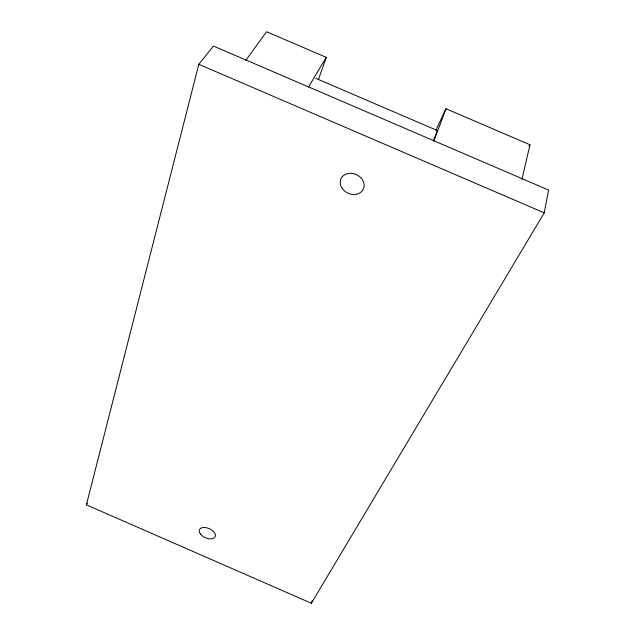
<?xml version="1.0" encoding="UTF-8"?>
<svg xmlns="http://www.w3.org/2000/svg" width="635" height="635" viewBox="0 0 635 635"><rect width="100%" height="100%" fill="white"/><g stroke="black" fill="none" stroke-linecap="round" stroke-linejoin="round"><path stroke-width="0.95" d="M544.219 212.852L548.616 190.063L213.423 46.037L198.811 64.302L86.384 504.825L311.364 603.25L544.219 212.852L198.811 64.302M521.922 179.467L529.987 144.78L445.953 108.72L436.007 130.072M311.364 603.25L312.261 600.527M318.357 79.764L326.279 57.356L266.597 31.75L245.674 60.46M433.872 141.168L445.953 108.72M529.034 146.51L529.987 144.78M86.384 504.825L87.328 503.174M308.546 86.9L326.279 57.356M315.706 78.295L437.174 130.469M436.809 130.842A20.145 0.706 -66.2 0 1 433.292 140.756M200.493 534.106A8.596 4.937 24.1 0 0 214.503 537.607A8.596 4.937 24.1 0 0 206.907 527.836A8.596 4.937 24.1 0 0 200.493 534.106M342.225 188.412A12.335 10.168 25 0 0 362.926 189.928A12.335 10.168 25 0 0 351.409 173.339A12.335 10.168 25 0 0 342.225 188.412"/></g></svg>
